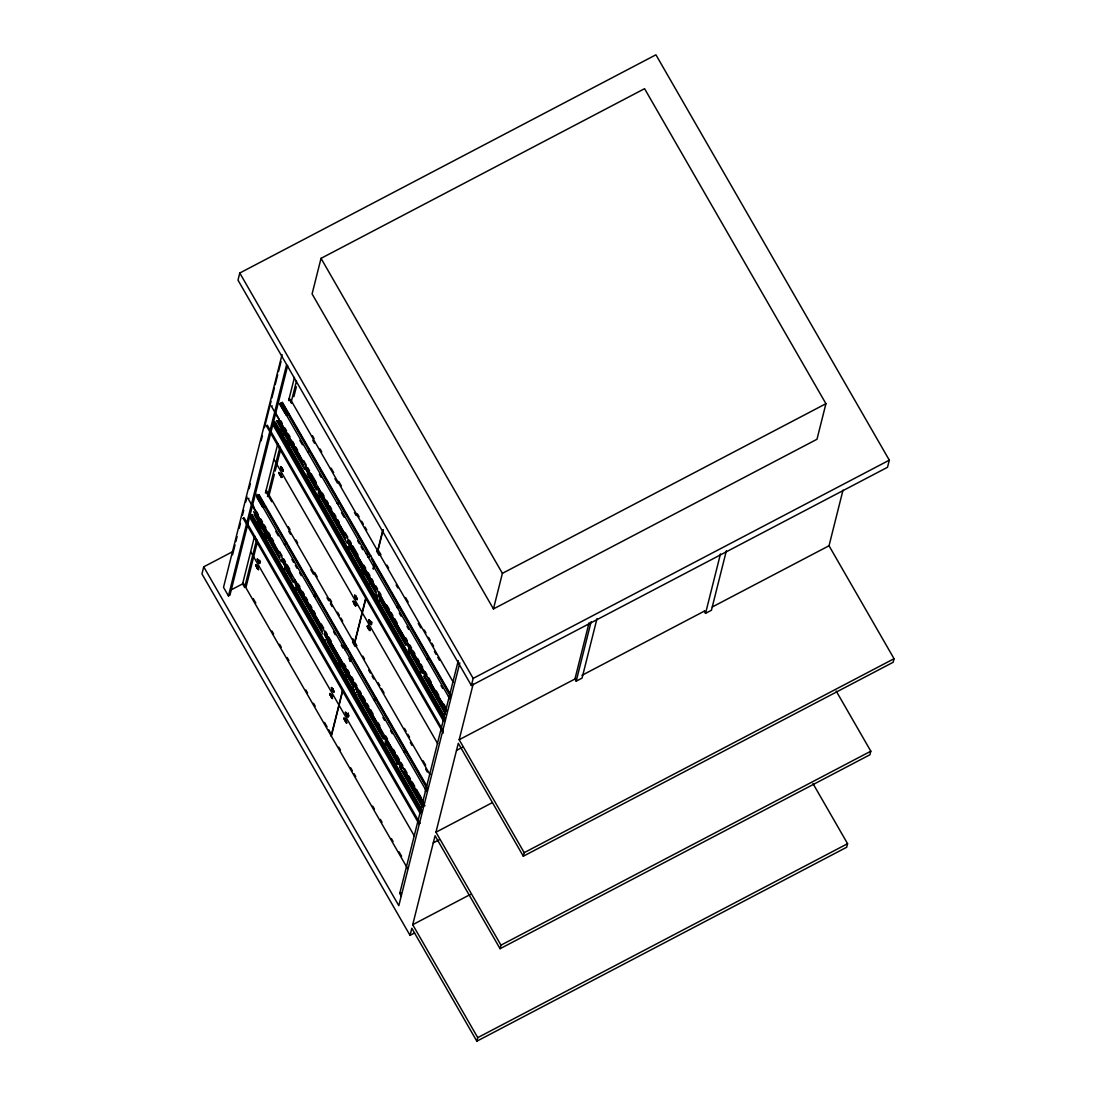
<?xml version="1.0" encoding="UTF-8"?>
<svg xmlns="http://www.w3.org/2000/svg" width="1096" height="1096" viewBox="0 0 1096 1096"><rect width="100%" height="100%" fill="white"/><g stroke="black" fill="none" stroke-linecap="round" stroke-linejoin="round"><path stroke-width="1.5" d="M239.777 273.027L237.996 280.151L471.376 685.507L887.513 467.28L889.308 460.169L655.929 54.8L239.777 273.027L473.157 678.397L471.376 685.507M232.544 551.726L203.733 566.824L201.952 573.948L410.041 935.368L414.576 932.984M282.056 354.542L223.516 587.333L228.461 595.923L229.954 595.128L287.673 365.639M232.544 554.782L235.024 544.876M235.859 541.575L237.092 536.615M239.175 528.368L240.408 523.409M242.476 515.147L243.723 510.202M245.792 501.941L247.038 496.995M249.107 488.734L250.354 483.774M261.122 440.852L262.369 435.893M264.437 427.632L271.068 401.218M271.89 397.917L274.384 388.011M275.206 384.71L277.699 374.791M278.521 371.489L281.001 361.584M243.134 518.353L244.038 517.682L420.056 823.425M266.369 425.865L267.273 425.193L443.291 730.936M228.461 595.923L286.59 364.776M321.032 258.355L312.086 293.934L493.447 608.938L816.986 439.263L825.932 403.698L644.571 88.68L321.032 258.355L502.393 573.359L493.447 608.938M256.944 543.698L246.162 586.634L244.655 587.429L242.6 583.867L254.628 535.971M257.122 526.066L258.368 521.107M265.424 493.022L277.863 443.483M280.357 433.564L281.604 428.618M288.645 400.533L294.454 377.421M286.741 415.274L287.084 413.918L280.877 403.15M258.875 495.118L265.122 506.681M282.097 402.629L288.303 413.411L286.179 414.85L289.015 413.891M244.655 587.429L256.683 539.533M259.177 529.615L260.41 524.669M267.465 496.584L279.918 447.031M282.398 437.126L283.645 432.167M291.111 402.451L296.509 380.97M260.67 528.834L261.506 525.532M269.383 494.145L274.37 474.321M275.192 471.02L280.179 451.21M293.865 396.697L296.358 386.792M331.156 735.786L342.569 690.357M345.829 677.369L346.637 674.122M350.309 659.518L351.131 656.271M365.804 597.854L354.392 643.297L355.214 642.859L356.912 645.804M368.653 586.497L369.873 581.634M373.133 568.646L374.353 563.782M382.915 529.711L377.613 550.809L378.435 550.37M331.348 736.128L342.76 690.686M345.61 679.328L346.843 674.465L329.869 644.982M350.104 661.477L351.323 656.614M365.995 598.197L354.583 643.64L355.405 643.201M368.845 586.84L370.064 581.976L353.94 553.96M373.325 568.988L374.558 564.125M383.107 530.053L377.819 551.137L378.641 550.713M425.248 790.997L426.755 789.38L426.413 790.723M401.383 896.281L399.739 893.418L458.279 660.628M459.799 662.875L398.821 905.666L203.733 566.824M443.264 733.005L266.383 425.796M410.041 935.368L411.822 928.257L476.842 1041.2L846.687 847.249L847.578 843.687L812.958 783.558M476.842 1041.2L477.746 1037.638L412.713 924.695L435.057 835.769L500.077 948.711L869.923 754.76L870.813 751.198L836.193 691.055M500.077 948.711L500.968 945.149L435.948 832.207L458.292 743.266L523.313 856.223L893.158 662.272L894.048 658.71L829.028 545.767L843.002 490.131M523.313 856.223L524.203 852.661L459.183 739.718L473.157 684.082M589.059 622.802L574.934 679.013L576.181 681.178L582.058 678.095L596.978 618.692M576.181 681.178L591.128 621.665M726.374 550.74L711.427 610.253L705.55 613.335L720.469 553.932M320.306 496.981L318.881 496.735L318.114 498.132M294.591 590.278L296.66 588.346L295.427 588.415M409.973 652.723L407.561 653.326M395.272 765.008L397.026 763.734L397.547 764.405M326.019 640.228L326.129 639.516M379.709 600.663L379.833 599.95M418.59 672.328L420.946 671.245L420.248 672.341M323.909 640.379L324.731 639.749M349.788 548.452L348.007 549.397M407.178 652.394L409.534 651.49L407.109 652.874M285.782 414.74L288.303 413.411M256.217 511.435L252.066 504.941M448.689 697.7L449.99 696.878M354.83 595.662C353.83 592.457 357.584 602.17 356.94 598.95M353.46 601.581L355.707 605.458M337.76 663.573L337.568 662.614L338.13 664.176M340.034 667.094L339.13 666.135M331.8 688.178L332.403 689.055M333.444 692.014C332.622 691.165 334.91 692.946 333.389 691.699M332.28 697.933L332.061 697.042L332.088 697.905M289.248 445.935L288.481 444.14L288.96 444.812M280.727 467.047L281.439 467.554M266.013 538.437L265.246 536.629M255.875 565.152L256.628 566.796M258.149 569.345L258.026 568.386L258.464 569.276M258.396 569.605L257.313 568.509M374.996 595.334L376.531 598.567M369.201 620.268C370.996 622.377 367.105 617.541 369.448 621.583M370.571 623.46L371.448 624.734L371.133 623.514M368.777 629.049L369.941 630.721L369.421 629.145M344.021 718.442L345.925 721.839M344.213 718.949L343.843 718.373M348.117 716.62L347.528 715.154L348.186 716.51M354.611 693.083L356.173 692.371M283.343 570.084L285.672 569.098L283.248 570.454M265.081 505.9L262.547 507.229L257.122 497.803M427.015 788.942L425.262 789.271L427.015 787.832M356.543 694.261L355.556 694.727M287.207 443.373L287.673 444.058L286.714 442.236M287.632 442.894L288.686 445.291L288.44 442.921M287.96 444.551L288.317 445.332M289.097 445.483L288.673 444.675M281.138 467.28L281.727 467.965M282.371 468.978C281.631 467.54 283.563 471.883 281.412 468.472M281.343 468.321L283.152 469.54M282.124 468.924L282.713 469.65M282.069 470.17C281.028 468.321 284.371 473.13 282.946 470.622M282.014 469.855L282.782 471.143M282.494 469.472L283.206 470.787M282.741 470.787L282.206 469.047M279.521 473.897L279.48 473.034L280.987 476.144L279.959 473.815M280.151 473.993L279.398 472.719M280.357 474.5L280.699 473.746M281.809 477.185L280.987 475.459L281.494 476.267M280.508 475.856L281.549 477.404M281.357 476.322L281.727 477.5L281.097 476.541M264.04 535.547C262.286 531.491 266.451 541.588 266.04 538.218M264.643 535.725C266.986 541.684 263.013 531.738 263.656 534.958M264.862 536.15L265.218 535.41M264.506 536.519L263.684 535.245M265.342 537.218L265.862 537.752M267.205 536.506L266.301 536.533M265.712 537.588L266.205 538.451M257.505 559.727L258.204 560.056L257.218 558.837L258.012 560.851L257.409 559.796M259.136 561.481L258.766 560.81L259.67 563.591M258.341 560.631L259.396 561.001M258.82 561.33L259.478 562.138M259.327 561.933L258.19 560.96M259.478 562.426L259.766 563.084M256.396 565.755L255.615 564.906L256.286 566.385M256.697 566.043L257.505 568.345M257.752 568.632L257.382 566.111M256.985 567.879L257.341 568.66M257.341 568.317L257.93 569.345M257.861 569.043L258.396 569.399M258.122 568.81L257.916 567.605M375.27 595.923L375.832 596.731M375.586 595.662L375.75 596.032M375.832 595.977L375.353 595.114M376.051 596.073L376.695 597.361L376.449 596.704M375.75 596.183L376.901 599.101L376.777 598.361M377.161 598.32L377.654 599.183M377.312 598.717L376.805 597.868M370.777 623.103L368.749 619.952L369.407 620.459M369.489 621.405L370.996 621.953M370.503 622.405L370.201 621.528M370.229 623.09L370.667 623.939M370.928 623.158L371.53 624.419M368.078 627.652L367.694 626.254L369.105 629.282M367.845 626.487L367.256 626.172M367.681 627.145L367.187 626.282M368.708 627.529L369.078 628.2L367.941 626.364M368.777 629.392L367.393 626.816M369.147 628.734L369.914 630.008M368.749 629.241L369.16 629.94L368.105 626.939M351.898 688.466C352.296 688.987 351.049 685.904 353.227 689.316M352.241 688.781L352.008 688.083M352.72 689.74L352.898 690.425M353.734 691.014L353.515 688.781M353.296 691.055L352.994 690.233L353.72 691.028M353.46 690.206L354.131 691.165M346.007 713.606L345.966 712.756L346.418 713.277M346.528 713.866L345.884 712.427M346.5 713.88L345.665 713.304M348.309 712.948L348.062 714.167M346.254 713.647L348.007 714.866M346.706 715.099L348.035 717.127M344.856 719.305L344.377 718.428M345.555 721.88C348.144 725.415 344.788 717.702 346.076 722.264M346.185 721.36L344.774 719.346L345.925 722.428M346.336 722.031L346.802 723.141L345.843 722.196M230.845 590.032L242.6 583.867M502.393 573.359L825.932 403.698M473.157 678.397L889.308 460.169M459.183 739.718L575.893 678.506M581.949 675.328L704.728 610.938M712.304 606.965L829.028 545.767M456.498 750.39L462.567 747.212M435.948 832.207L492.036 802.793M433.263 842.879L439.332 839.7M399.739 893.418L401.246 892.637M524.203 852.661L894.048 658.71M412.713 924.695L470.307 894.487M500.968 945.149L870.813 751.198M477.746 1037.638L847.578 843.687M361.159 571.317L360.803 570.125L362.036 571.77M361.502 572.181L360.831 570.838M361.557 571.701L363.31 573.003M362.351 573.989L362.077 573.167L363.379 574.742M362.42 572.729L362.982 573.468M362.968 573.756L363.475 575.345L362.625 574.057M355.118 596.525L354.597 595.676M357.132 599.581L356.145 596.155M356.118 598.471L356.474 599.375M356.734 598.58L357.022 599.252M354.035 602.731L353.816 601.759M354.515 603.101L354.172 602.307M353.556 602.827L353.994 603.101M353.816 602.54L355.679 604.088M354.282 604.019L354.967 605.362M354.679 603.567L355.241 604.293M354.803 604.595L355.31 605.417M355.378 604.978L355.721 606.17L354.83 604.91M338.472 663.875L338.006 662.984M338.664 664.34L338.335 663.423M339.596 665.752L337.787 663.861M339.02 664.765L338.691 663.971M339.116 665.135L340.212 665.889M339.349 664.669L340.144 666.478L339.431 665.628M338.842 665.656L339.486 667.026M339.746 666.245L340.322 667.765L339.404 666.806M331.896 689.014L331.663 688.315M331.691 688.644L331.334 687.439L332.568 689.096M331.691 688.863L332.335 689.987L331.869 688.151M332.485 689.192L333.513 690.795M333.636 691.247L333.143 690.576M333.499 691.083L333.979 691.946M330.732 694.7L329.828 693.439L330.184 694.864M330.992 695.111L330.266 693.823M330.526 695.508L330.047 694.7M330.622 695.302L332.472 696.714M331.376 695.96L332.006 696.796M331.376 697.303L331.102 696.481L331.951 698.001M332.143 697.467L332.499 698.673L331.348 697.152M307.401 477.075L308.908 476.609L306.373 477.925M318.648 495.926L317.333 497.077L319.553 495.666M449.922 695.453L448.483 696.782L449.922 696.631M272.137 405.821L271.329 406.123L447.346 711.852M248.902 498.31L248.093 498.612L424.974 805.82M319.32 497.831L318.361 498.146M347.966 547.26L349.35 547.027M378.778 602.238L379.874 600.923M385.093 744.157L386.326 744.088L384.271 746.184M295.427 590.58L297.03 588.99L294.221 589.621M385.093 746.321L386.696 744.732L384.08 745.376M280.781 466.759C281.412 469.595 279.59 464.855 281.192 467.239M279.274 472.76L279.316 473.76M376.901 598.512L376.092 596.457M368.05 626.885L367.612 625.939M352.611 688.603L353.378 690.603M347.501 715.565L346.322 714.03M375.64 595.635L374.901 594.731L375.092 595.69M368.256 625.158L368.845 625.857M263.794 534.423L264.479 535.478M264.341 535.327L264.232 534.793M255.889 564.933L257.122 566.988M344.487 718.702L343.925 718.058L344.98 720.168M361.557 571.865L362.831 573.701L362.269 572.194M354.885 595.375L355.556 596.443M353.392 601.361C354.981 603.005 351.926 599.896 353.392 601.814M257.574 568.002L258.122 568.591M287.138 441.88L288.097 443.661M287.837 442.524L288.755 443.935M287.714 442.976L286.782 442.113M281.59 467.362L283.097 470.157M280.083 473.349L281.604 476.144M376.051 595.745L377.243 597.758M369.366 628.323L369.818 629.364M265.657 536.766L266.04 537.561M258.368 559.851L259.875 562.645M256.272 565.481L256.738 566.303M352.816 688.233L354.323 691.028M352.693 688.699L351.843 687.548L352.035 688.411M347.035 714.551L346.583 713.4M347.638 716.578L347.24 715.428M346.131 720.826L346.583 721.867M354.789 596.21L355.515 597.525L354.926 596.375M356.871 598.759L356.406 598.265M355.693 596.005L357.214 599.457M354.186 601.992L355.625 604.828M333.458 690.329L332.663 688.754M333.129 691.124L332.979 688.768M280.946 476.719L280.22 475.39M370.01 620.843L370.941 622.405M264.807 535.273L265.794 536.985M257.998 559.631L258.779 560.933M258.081 559.851L258.259 560.631M259.136 562.988L258.259 561.344M259.218 563.207L258.067 561.371M257.067 566.111L258.053 567.851M346.213 712.852L348.021 715.62M345.281 719.332L346.268 721.072M362.132 571.427L363.31 573.742M362.324 573.825L362.708 574.537M355.323 595.758L355.926 597.142M331.156 694.754L332.389 697.316M287.837 442.853L288.618 444.154M376.969 595.566L377.736 596.868M281.604 467.691L282.014 468.43M280.096 473.678L280.864 474.979M369.818 620.911L370.585 622.555M370.256 623.24L369.284 621.528L370.284 623.391M264.616 535.341L265.383 536.643M352.775 688.809L353.83 690.439M256.861 566.166L257.985 568.139M347.062 715.88L346.281 714.592M345.076 719.387L346.076 721.264M362.94 571.482L363.406 572.304M361.913 571.482L362.31 572.235L361.94 571.633M355.679 596.32L356.077 597.073M356.118 598.827L355.378 597.512M355.2 602.321L355.652 603.143M354.542 602.951L354.912 603.978M353.871 603.499L354.611 604.814M338.774 665.765L339.13 666.478M332.444 688.809L333.184 690.124M333.047 691.001L332.143 688.836M332.883 691.316L332.28 690.014L332.513 690.672M330.937 694.796L331.677 696.111M704.303 611.171L705.55 613.335M312.442 435.729L314.127 438.674M320.073 448.99L321.772 451.936M331.102 468.156L333.65 472.582M338.746 481.418L341.294 485.843M357.419 513.86L359.118 516.805M361.666 521.23L363.365 524.176M365.064 527.121L366.749 530.067M379.285 551.85L380.983 554.795M386.929 565.111L388.628 568.057M405.602 597.539L408.15 601.964M424.275 629.981L425.974 632.926M428.522 637.351L430.221 640.297M431.906 643.242L433.605 646.188M290.399 399.3L453.155 682.013M288.988 398.903L291.55 403.342M312.798 440.263L314.511 443.222M334.91 478.664L337.458 483.089M354.474 512.64L356.173 515.586M376.586 551.041L379.134 555.466M396.135 585.004L397.834 587.963M418.247 623.405L420.796 627.844M434.4 651.476L436.098 654.422M437.797 657.381L439.51 660.34M282.316 402.218L450.675 694.659M288.344 413.685L306.195 444.702M307.894 447.661L309.606 450.62M311.305 453.566L339.363 502.31M341.062 505.27L347.87 517.079M349.569 520.038L367.42 551.055M372.53 559.919L389.532 589.456M391.231 592.402L398.889 605.704M400.588 608.65L427.796 655.915M429.495 658.874L449.908 694.316M283.453 406.137L338.952 502.53M340.651 505.489L369.558 555.699M371.256 558.659L449.483 694.535M281.288 402.931L287.495 413.699M280.453 403.369L286.659 414.137M279.781 403.547L449.853 698.933M279.576 403.958L285.001 413.398M299.852 440.345L302.4 444.771M319.416 474.321L321.114 477.267M341.514 512.723L344.076 517.148M357.68 540.78L359.378 543.739M361.077 546.685L362.776 549.644M399.341 613.157L401.04 616.103M407 626.446L408.698 629.405M441.003 685.521L442.716 688.48M280.644 420.59L282.343 423.549M284.892 427.974L286.59 430.934M288.289 433.893L290.002 436.838M292.55 441.277L294.249 444.223M295.947 447.182L297.646 450.127M303.606 460.471L306.154 464.91M307.853 467.855L309.552 470.814M311.25 473.76L316.36 482.624M322.306 492.967L324.005 495.926M326.567 500.351L328.266 503.311M329.965 506.256L331.663 509.215M334.212 513.64L335.91 516.6M337.609 519.559L339.322 522.504M345.267 532.848L347.816 537.273M349.514 540.232L351.227 543.178M352.926 546.137L358.022 555.001M363.982 565.344L365.68 568.29M368.229 572.729L369.927 575.674M371.626 578.633L373.325 581.592M375.887 586.018L377.586 588.977M379.285 591.922L380.983 594.881M386.929 605.211L389.491 609.65M391.19 612.596L392.889 615.555M394.587 618.514L397.136 622.939M405.643 637.708L407.342 640.667M409.89 645.092L411.589 648.051M413.302 651.01L415 653.956M417.549 658.395L419.247 661.34M420.946 664.299L422.645 667.245M425.193 671.684L426.906 674.629M428.605 677.588L431.153 682.027M436.249 690.877L438.811 695.316M443.907 704.18L445.606 707.125M275.302 412.452L279.151 419.261M442.085 702.139L446.716 710.304M279.603 420.659L300.016 456.1M305.962 466.444L313.62 479.733M317.867 487.117L323.827 497.461M325.526 500.406L344.226 532.903M348.487 540.287L353.583 549.151M355.282 552.11L375.695 587.552M379.093 593.457L382.49 599.361M385.039 603.8L403.753 636.297M408.849 645.16L413.11 652.545M414.809 655.49L426.714 676.164M429.262 680.602L445.414 708.66M278.905 420.165L301.003 458.566M305.263 465.951L315.47 483.679M317.169 486.638L344.377 533.903M348.624 541.287L374.983 587.072M378.394 592.977L404.753 638.763M407.301 643.201L426.015 675.684M428.563 680.123L446.415 711.14M278.699 420.974L287.207 435.756M288.906 438.701L294.002 447.565M296.55 451.99L298.249 454.95M305.058 466.773L312.716 480.062M316.963 487.446L321.21 494.83M324.622 500.735L328.869 508.119M330.567 511.079L335.664 519.942M338.226 524.368L339.924 527.327M347.569 540.616L351.83 548M354.378 552.425L362.886 567.207M364.584 570.153L370.53 580.496M372.229 583.442L373.942 586.401M379.887 596.745L381.586 599.69M384.134 604.129L385.847 607.074M387.546 610.034L402.849 636.625M407.945 645.476L412.206 652.86M413.904 655.819L419.001 664.683M421.549 669.108L423.262 672.067M429.207 682.411L444.51 708.989M278.096 420.467L301.907 461.813M305.305 467.732L314.662 483.98M317.21 488.405L344.418 535.67M347.816 541.575L375.024 588.84M378.435 594.744L404.794 640.53M408.192 646.448L425.207 675.985M427.755 680.411L445.606 711.427M277.672 420.686L303.181 464.992M304.88 467.951L315.936 487.145M318.484 491.583L345.706 538.835M348.254 543.274L376.312 592.018M378.86 596.443L406.082 643.708M408.63 648.133L423.083 673.245M424.782 676.205L445.195 711.647M284.344 433.084L299.619 459.621M301.318 462.567L303.017 465.512M308.962 475.828L316.593 489.104M321.69 497.94L329.334 511.216M331.033 514.161L344.61 537.752M350.542 548.069L352.241 551.014M371.571 584.579L374.12 589.004M382.6 603.745L406.369 645.023M413.165 656.819L419.097 667.135M425.043 677.451L426.741 680.411M428.44 683.356L445.414 712.838M276.48 420.563L304.551 469.307M307.099 473.732L316.443 489.981M318.155 492.94L347.062 543.15M348.761 546.109L377.668 596.32M379.38 599.279L405.739 645.065M408.287 649.49L421.892 673.122M423.59 676.081L445.702 714.482M275.151 422.015L444.36 715.935M274.726 422.22L444.798 717.62M279.905 432.221L281.604 435.18M295.208 458.813L296.92 461.759M321.58 504.598L323.279 507.558M336.883 531.19L338.582 534.136M363.242 576.976L364.941 579.921M378.545 603.554L380.244 606.513M386.203 616.843L387.902 619.802M400.656 641.955L403.205 646.393M420.22 675.931L421.919 678.876M273.849 422.823L444.757 719.702M273.644 423.631L444.565 720.51M272.644 424.303L443.565 721.168M274.055 459.484L437.66 743.663M288.358 526.738L290.056 529.683M295.989 540.013L297.687 542.958M314.662 572.441L317.21 576.866M329.937 598.978L331.636 601.923M337.582 612.239L339.281 615.199M340.979 618.144L342.678 621.09M352.857 638.776L354.556 641.722M362.845 656.134L364.543 659.08M378.12 682.671L379.819 685.617M381.518 688.562L384.066 692.987M404.438 728.361L406.137 731.32M407.835 734.265L409.534 737.211M423.111 760.802L425.659 765.213M266.314 490.323L429.92 774.502M265.766 491.405L271.712 501.735M288.728 531.272L290.426 534.231M310.826 569.673L313.388 574.112M326.992 597.745L328.69 600.69M330.389 603.649L332.088 606.609M352.501 642.051L355.049 646.489M368.653 670.108L370.352 673.067M372.051 676.027L373.75 678.972M410.315 742.485L412.014 745.444M425.632 769.077L427.33 772.022M259.081 494.707L426.591 785.668M267.657 510.613L282.11 535.725M283.823 538.67L286.371 543.109M288.07 546.055L316.127 594.799M317.826 597.758L346.747 647.969M348.446 650.928L375.654 698.193M378.202 702.618L426.673 786.805M259.437 497.283L260.999 499.982M263.848 504.927L426.262 787.024M258.053 495.419L264.259 506.201M256.861 494.282L263.848 506.421M257.231 495.858L263.437 506.64M256.546 496.036L426.618 791.435M275.767 531.355L278.316 535.793M291.92 559.426L293.632 562.371M295.331 565.331L297.03 568.29M299.578 572.715L301.277 575.674M333.595 631.789L335.294 634.748M341.24 645.092L342.952 648.037M348.898 658.381L350.597 661.34M382.915 717.455L384.614 720.415M390.56 730.758L392.272 733.703M251.464 502.749L254.012 507.174M256.56 511.613L258.259 514.558M260.807 518.997L262.506 521.943M264.218 524.902L265.917 527.861M268.465 532.286L270.164 535.245M271.863 538.191L273.562 541.15M279.521 551.494L282.069 555.919M283.768 558.878L285.467 561.823M287.166 564.783L289.728 569.208M298.222 583.976L299.92 586.935M302.482 591.361L304.181 594.32M305.88 597.279L307.579 600.224M310.127 604.663L311.826 607.609M313.538 610.568L315.237 613.513M321.183 623.857L323.731 628.296M325.444 631.241L327.142 634.2M328.841 637.146L331.389 641.585M344.144 663.738L345.843 666.697M347.542 669.642L349.24 672.601M351.802 677.027L353.501 679.986M355.2 682.945L356.899 685.89M359.447 690.329L361.146 693.275M362.858 696.234L365.406 700.659M367.105 703.618L368.804 706.564M370.503 709.523L373.051 713.962M378.161 722.812L379.86 725.771M385.806 736.115L387.518 739.06M393.464 749.404L395.163 752.363M396.862 755.308L399.424 759.747M401.122 762.693L402.821 765.652M404.52 768.597L407.068 773.036M408.767 775.995L410.466 778.941M412.178 781.9L414.726 786.325M416.425 789.284L421.522 798.148M418.85 794.627L423.481 802.793M256.368 513.147L275.082 545.63M282.727 558.933L290.385 572.222M294.632 579.606L300.592 589.949M302.291 592.895L321.84 626.871M325.252 632.776L329.499 640.16M331.198 643.119L351.611 678.561M355.008 684.479L379.668 727.306M384.778 736.17L403.479 768.666M406.876 774.571L423.042 802.628M255.669 512.668L277.781 551.069M282.878 559.919L292.235 576.167M294.783 580.606L321.991 627.871M324.539 632.296L352.611 681.041M354.309 683.986L382.367 732.731M384.066 735.69L402.78 768.186M405.328 772.612L423.179 803.628M257.163 516.422L263.122 526.765M264.821 529.711L269.917 538.574M272.466 543.013L274.178 545.959M281.823 559.261L289.481 572.55M294.577 581.414L297.126 585.839M302.236 594.703L304.784 599.142M306.483 602.088L311.593 610.952M314.141 615.377L315.84 618.336M318.388 622.761L320.087 625.72M326.046 636.064L327.745 639.009M330.293 643.448L346.446 671.505M348.158 674.465L349.857 677.41M355.803 687.754L357.502 690.713M363.461 701.043L378.764 727.634M383.86 736.498L388.97 745.362M390.669 748.308L394.916 755.692M397.478 760.131L399.177 763.076M405.972 774.899L415.329 791.148M417.028 794.093L422.138 802.957M254.861 512.955L277.822 552.836M282.069 560.22L291.426 576.469M293.975 580.894L321.183 628.159M324.58 634.063L352.652 682.808M354.351 685.767L381.559 733.032M384.107 737.457L401.122 766.995M403.671 771.433L422.371 803.916M253.587 511.695L279.946 557.48M282.508 561.919L293.564 581.113M295.262 584.072L322.471 631.337M325.019 635.762L353.076 684.507M355.638 688.932L381.997 734.717M385.395 740.636L400.698 767.214M403.246 771.653L422.809 805.615M261.958 527.039L275.548 550.63M277.247 553.576L278.932 556.535M286.577 569.797L290.824 577.167M299.304 591.909L317.128 622.87M318.826 625.816L320.525 628.762M347.487 675.602L350.035 680.027M351.734 682.972L353.433 685.918M359.378 696.234L383.134 737.512M389.08 747.828L395.012 758.158M396.711 761.104L398.41 764.049M400.958 768.474L421.33 803.848M254.108 514.531L281.316 561.796M284.713 567.701L293.221 582.469M295.769 586.894L322.978 634.159M327.225 641.544L353.597 687.343M357.844 694.727L383.353 739.033M385.052 741.978L397.807 764.145M399.506 767.09L422.467 806.971M251.916 514.504L421.124 808.423M251.491 514.723L421.563 810.122M255.82 523.244L257.519 526.19M271.137 549.822L272.836 552.781M278.781 563.125L280.48 566.07M297.496 595.608L299.194 598.567M312.798 622.199L314.497 625.158M334.91 660.6L337.458 665.025M339.157 667.985L340.856 670.944M376.572 732.977L379.12 737.403M250.614 515.312L421.535 812.191M250.409 516.12L420.48 811.52M249.422 516.791L420.33 813.657M243.161 518.285L419.151 824.096M250.82 551.973L414.439 836.152M253.245 598.594L255.793 603.019M271.918 631.022L273.616 633.968M279.549 644.297L281.247 647.243M287.193 657.559L288.892 660.504M305.866 689.987L307.565 692.946M313.497 703.262L315.196 706.208M324.539 722.428L327.074 726.853M328.773 729.799L330.471 732.745M338.774 747.143L340.459 750.089M350.651 767.789L352.35 770.735M354.049 773.68L355.748 776.626M372.722 806.108L374.407 809.067M380.353 819.383L382.052 822.329M391.395 838.55L393.08 841.495M399.026 851.811L401.574 856.236M243.079 582.812L407.534 868.457M377.188 597.635L377.558 598.539M376.134 597.937L375.421 596.594M281.782 469.362L280.686 467.595M281.686 469.54L280.823 467.759M368.982 627.57L369.503 628.583M368.393 628.762L367.667 627.433M353.213 689.192L353.94 690.521M352.994 690.233L352.186 689.083M346.98 714.03L347.692 715.359M259.67 560.303L260.396 561.632M345.254 721.072L344.432 719.921M362.077 573.167L361.296 572.002M361.981 573.345L361.392 572.085M356.049 596.95L356.748 598.306M338.5 664.751L339.596 666.039M332.198 695.207L332.622 696.056M331.293 695.508L331.677 696.467M331.102 696.481L330.321 695.316M376.75 597.32L377.161 598.032M289.002 444.455L289.344 445.319M371.503 621.692L372.119 622.98M370.517 622.158L370.928 622.87M369.01 628.159L369.421 628.871M281.206 475.65L280.987 475.459M279.453 474.212L279.987 474.856L279.179 473.595M370.667 622.692L371.215 623.487M348.61 714.852L349.103 716.003M255.943 566.084L256.341 566.783M363.119 573.92L362.735 573.29L363.447 574.619M355.501 604.924L355.118 604.513M353.926 602.951L353.255 601.91M333.54 690.343L333.787 691.425M332.28 697.412L329.923 694.042M374.928 595.457L375.27 596.142M345.459 712.784L345.802 713.469M356.447 604.458L356.748 605.389M337.595 663.327L337.924 664.039M289.371 446.072L289.152 445.456C289.892 447.428 287.495 444.784 289.234 445.757M279.138 473.294L278.946 472.349L279.233 473.225M345.624 713.017L345.432 712.058L345.72 712.948M258.177 568.783L258.574 569.673M337.349 503.283C339.322 505.229 340.664 499.954 337.349 503.283M314.127 595.772C316.086 597.717 317.511 592.388 314.127 595.772M366.448 553.809C368.407 555.754 369.763 550.493 366.448 553.809M343.212 646.298C345.185 648.243 346.596 642.914 343.212 646.298M396.916 606.746C398.889 608.677 400.232 603.417 396.916 606.746M373.681 699.234L376.695 699.262L374.448 700.55L376.161 698.275L373.681 699.234M427.015 659.025C428.988 660.97 430.413 655.641 427.015 659.025M403.794 751.514C405.753 753.459 407.178 748.13 403.794 751.514M307.729 451.99L310.237 450.922L307.729 451.99M284.494 544.479L287.001 543.41L284.494 544.479M337.842 504.283L340.335 503.201L337.842 504.283M314.607 596.772L317.128 595.799L314.607 596.772M368.311 557.206L370.804 556.138L368.311 557.206M345.076 649.695L347.596 648.736L345.076 649.695M397.396 607.732L399.93 606.773L397.396 607.732M262.985 507.16L265.465 506.023L262.985 507.16M286.686 441.51L287.056 442.702L286.686 441.51"/></g></svg>
